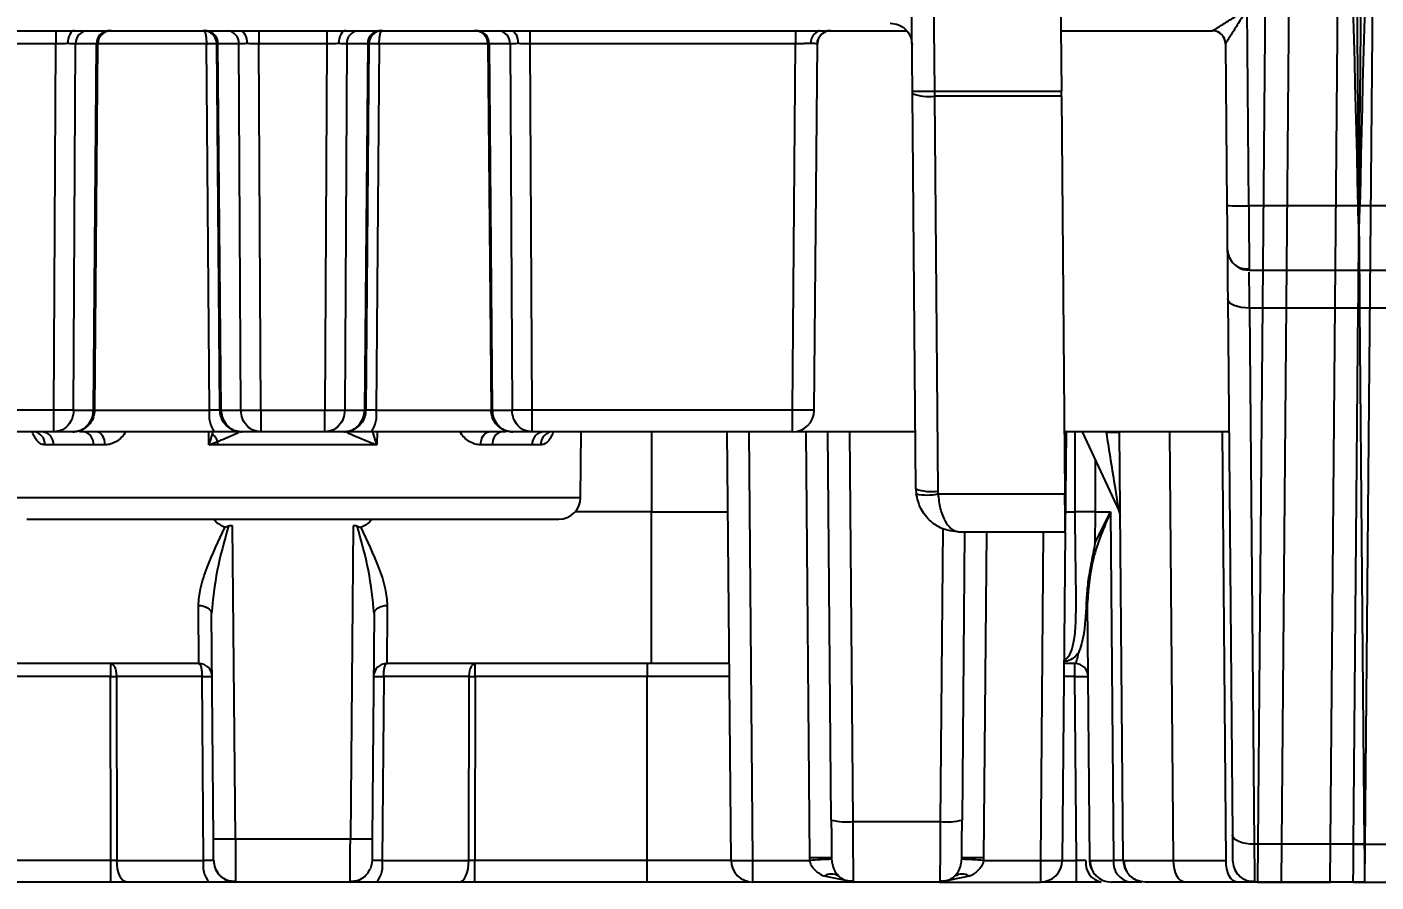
# Model space of a CAD drawing. Header units: inches. Extents: x 897.4 to 914.4, y -8.5 to 2.5.
# Drawn here: x 906.494 to 907.101, y -6.024 to -5.639 of the extents above; entities that cross this region are included whole.
import ezdxf

# ---------------------------------------------------------------- set-up
doc = ezdxf.new("R2010")
doc.units = ezdxf.units.IN
doc.header["$LTSCALE"] = 4
doc.header["$MEASUREMENT"] = 0
doc.layers.get('0').update_dxf_attribs({"linetype": 'CONTINUOUS'})
doc.layers.get('DEFPOINTS').update_dxf_attribs({"linetype": 'CONTINUOUS'})
doc.layers.add('DIMENSIONS', color=140, linetype='CONTINUOUS')
doc.styles.get("Standard").update_dxf_attribs({"font": 'romans.shx'})
doc.dimstyles.get("Standard").update_dxf_attribs({"dimtxt": 0.15, "dimasz": 0.18, "dimexe": 0.0625, "dimexo": 0.125, "dimgap": 0.0625, "dimtad": 0, "dimtih": 1, "dimtoh": 1, "dimzin": 0, "dimdsep": 46, "dimtxsty": 'Standard', "dimcen": 0.09, "dimadec": 0, "dimazin": 0, "dimtfac": 1, "dimtofl": 0, "dimtmove": 0, "dimatfit": 3, "dimfxl": 1, "dimtolj": 1, "dimtzin": 0, "dimarcsym": 0})

# ---------------------------------------------------------------- blocks, each defined once
blk = doc.blocks.new('*D4')
at = {"layer": 'DEFPOINTS', "color": 0}
for p in [(906.75507, -4.02375), (905.46883, -6.02375), (906.08786, -6.02375)]:
    blk.add_point(p, dxfattribs=at)
at = {"layer": 'DIMENSIONS', "color": 0, "lineweight": -2}
for p, q in [((906.63007, -4.02375), (905.40633, -4.02375)), ((905.46883, -4.20375), (905.46883, -4.70947)), ((905.46883, -5.84375), (905.46883, -5.33804)), ((905.96286, -6.02375), (905.40633, -6.02375))]:
    blk.add_line(p, q, dxfattribs=at)
at = {"layer": 'DIMENSIONS', "color": 0}
for points in [[(905.43883, -4.20375), (905.49883, -4.20375), (905.46883, -4.02375)], [(905.43883, -5.84375), (905.49883, -5.84375), (905.46883, -6.02375)]]:
    blk.add_solid(points, dxfattribs=at)
at = {"layer": 'DIMENSIONS', "color": 0, "char_height": 0.15, "attachment_point": 5}
for s, insert in [('\\A1;2.00', (905.46883, -4.88625)), ('\\A1;[50.8]', (905.46883, -5.20054))]:
    blk.add_mtext(s, dxfattribs=dict(at, insert=insert))

msp = doc.modelspace()

# ---------------------------------------------------------------- linework, layer by layer
for p, q in [((907.08078, -4.29457), (907.09331, -5.73021)), ((906.8923, -5.66753), (906.88375, -4.6872)), ((906.89359, -4.6872), (906.90214, -5.66753)), ((906.95077, -4.6872), (906.95932, -5.66753)), ((907.09331, -5.73021), (907.10128, -4.81731)), ((907.10054, -5.48897), (907.09587, -6.02375)), ((907.0478, -6.02375), (907.05217, -5.52409)), ((907.06259, -5.52409), (907.05823, -6.02375)), ((907.08032, -6.02375), (907.08468, -5.52409)), ((907.0437, -5.71915), (907.04293, -5.63062)), ((906.33714, -5.64029), (906.88954, -5.64029)), ((906.50664, -5.64029), (906.50664, -5.64614)), ((906.59799, -5.64029), (906.59799, -5.64614)), ((906.62869, -5.64029), (906.62869, -5.64614)), ((906.72004, -5.64029), (906.72004, -5.64614)), ((906.83967, -5.64029), (906.83967, -5.64614)), ((906.85198, -5.64144), (906.85325, -5.6407)), ((906.95909, -5.64029), (907.02732, -5.64029)), ((907.02732, -5.64029), (907.02732, -5.64029)), ((906.50664, -5.64614), (906.38701, -5.64614)), ((906.50573, -5.81124), (906.50664, -5.64614)), ((906.51465, -5.81124), (906.51556, -5.64614)), ((906.52501, -5.64614), (906.51556, -5.64614)), ((906.52357, -5.81124), (906.52501, -5.64614)), ((906.52412, -5.81124), (906.52556, -5.64614)), ((906.52542, -5.64614), (906.52501, -5.64614)), ((906.52556, -5.64614), (906.52542, -5.64614)), ((906.57445, -5.64614), (906.52547, -5.64614)), ((906.52556, -5.64614), (906.52567, -5.64507)), ((906.57585, -5.81124), (906.57445, -5.64614)), ((906.57921, -5.64614), (906.57907, -5.64614)), ((906.58051, -5.81124), (906.57907, -5.64614)), ((906.57962, -5.64614), (906.57921, -5.64614)), ((906.58907, -5.64614), (906.57962, -5.64614)), ((906.58106, -5.81124), (906.57962, -5.64614)), ((906.58999, -5.81124), (906.58907, -5.64614)), ((906.62869, -5.64614), (906.59799, -5.64614)), ((906.59891, -5.81124), (906.59799, -5.64614)), ((906.62869, -5.64614), (906.62777, -5.81124)), ((906.63761, -5.64614), (906.63669, -5.81124)), ((906.64706, -5.64614), (906.63761, -5.64614)), ((906.64706, -5.64614), (906.64562, -5.81124)), ((906.64761, -5.64614), (906.64617, -5.81124)), ((906.64747, -5.64614), (906.64706, -5.64614)), ((906.64761, -5.64614), (906.64747, -5.64614)), ((906.65223, -5.64614), (906.65083, -5.81124)), ((906.70161, -5.64614), (906.65223, -5.64614)), ((906.70101, -5.64507), (906.70112, -5.64614)), ((906.70126, -5.64614), (906.70112, -5.64614)), ((906.70112, -5.64614), (906.70256, -5.81124)), ((906.70167, -5.64614), (906.70126, -5.64614)), ((906.71112, -5.64614), (906.70167, -5.64614)), ((906.70167, -5.64614), (906.70311, -5.81124)), ((906.71112, -5.64614), (906.71203, -5.81124)), ((906.83967, -5.64614), (906.72004, -5.64614)), ((906.72004, -5.64614), (906.72095, -5.81124)), ((906.83823, -5.81124), (906.83967, -5.64614)), ((906.84807, -5.81124), (906.84951, -5.64614)), ((907.03323, -5.64614), (907.03312, -5.64507)), ((907.03323, -5.64614), (907.03322, -5.64614)), ((907.03322, -5.64614), (907.03386, -5.71906)), ((906.89231, -5.66865), (906.8923, -5.66753)), ((906.89386, -5.84665), (906.89231, -5.66865)), ((906.90214, -5.66753), (906.95932, -5.66753)), ((906.90214, -5.66753), (906.90215, -5.66976)), ((906.95934, -5.66976), (906.90215, -5.66976)), ((906.90215, -5.66976), (906.90371, -5.84776)), ((906.95934, -5.66976), (906.95932, -5.66753)), ((906.95934, -5.66976), (906.96091, -5.84888)), ((907.09288, -5.71915), (907.0437, -5.71915)), ((907.14292, -5.71915), (907.09374, -5.71915)), ((907.04387, -5.74816), (907.09347, -5.74816)), ((907.09315, -5.74816), (907.14275, -5.74816)), ((907.03423, -5.76114), (907.03634, -6.00263)), ((907.09361, -5.76521), (907.04407, -5.76521)), ((907.04407, -5.76521), (907.04618, -6.0067)), ((907.0909, -6.0067), (907.093, -5.76521)), ((907.14255, -5.76521), (907.093, -5.76521)), ((907.09361, -5.76521), (907.09572, -6.0067)), ((906.50573, -5.81124), (906.38845, -5.81124)), ((906.50573, -5.821), (906.50573, -5.81124)), ((906.51465, -5.81124), (906.52357, -5.81124)), ((906.52361, -5.81124), (906.57585, -5.81124)), ((906.58106, -5.81124), (906.58999, -5.81124)), ((906.59891, -5.81124), (906.62777, -5.81124)), ((906.59891, -5.81124), (906.59891, -5.821)), ((906.62777, -5.821), (906.62777, -5.81124)), ((906.63669, -5.81124), (906.64562, -5.81124)), ((906.65083, -5.81124), (906.70271, -5.81124)), ((906.70311, -5.81124), (906.71203, -5.81124)), ((906.83823, -5.81124), (906.72095, -5.81124)), ((906.72095, -5.81124), (906.72095, -5.821)), ((906.83823, -5.821), (906.83823, -5.81124)), ((906.50573, -5.821), (906.38845, -5.821)), ((906.51428, -5.821), (906.50573, -5.821)), ((906.51977, -5.821), (906.51735, -5.821)), ((906.5755, -5.82685), (906.57545, -5.821)), ((906.57733, -5.821), (906.5755, -5.82685)), ((906.59891, -5.821), (906.59035, -5.821)), ((906.62777, -5.821), (906.59891, -5.821)), ((906.63633, -5.821), (906.62777, -5.821)), ((906.65118, -5.82685), (906.64934, -5.821)), ((906.65123, -5.821), (906.65118, -5.82685)), ((906.70933, -5.821), (906.70691, -5.821)), ((906.72095, -5.821), (906.7124, -5.821)), ((906.83823, -5.821), (906.72095, -5.821)), ((906.74287, -5.85061), (906.74313, -5.821)), ((906.77476, -5.821), (906.77476, -5.85703)), ((906.81062, -6.014), (906.80894, -5.821)), ((906.82047, -6.014), (906.81878, -5.821)), ((906.89364, -5.821), (906.83976, -5.821)), ((906.84605, -6.01291), (906.84437, -5.821)), ((906.85574, -5.99585), (906.85422, -5.821)), ((906.86558, -5.99654), (906.86405, -5.821)), ((907.03475, -5.821), (906.96066, -5.821)), ((906.96144, -5.821), (906.96105, -5.86545)), ((906.96558, -5.85703), (906.96558, -5.821)), ((906.96867, -5.821), (906.98532, -5.8567)), ((906.98722, -6.014), (906.98554, -5.821)), ((907.00986, -6.014), (907.00818, -5.821)), ((907.03348, -6.014), (907.0318, -5.821)), ((906.50558, -5.82685), (906.50175, -5.82685)), ((906.52347, -5.82685), (906.50558, -5.82685)), ((906.52878, -5.82685), (906.52347, -5.82685)), ((906.65118, -5.82685), (906.5755, -5.82685)), ((906.7032, -5.82685), (906.6979, -5.82685)), ((906.7211, -5.82685), (906.7032, -5.82685)), ((906.72493, -5.82685), (906.7211, -5.82685)), ((906.97454, -5.83358), (906.97454, -5.85703)), ((906.89386, -5.84665), (906.89401, -5.84888)), ((906.90371, -5.84776), (906.90378, -5.84888)), ((906.48381, -5.85061), (906.74287, -5.85061)), ((906.90378, -5.84888), (906.96091, -5.84888)), ((906.77476, -5.85703), (906.74042, -5.85703)), ((906.77476, -5.92533), (906.77476, -5.85703)), ((906.77476, -5.85703), (906.80925, -5.85703)), ((906.96112, -5.85703), (906.96558, -5.85703)), ((906.97444, -5.87129), (906.98145, -5.85703)), ((906.97454, -5.85703), (906.97444, -5.87129)), ((906.97454, -5.85703), (906.98145, -5.85703)), ((906.98145, -5.85703), (906.98282, -6.014)), ((906.58439, -5.86342), (906.58278, -5.864)), ((906.58745, -6.00424), (906.58622, -5.86337)), ((906.64046, -5.86337), (906.63923, -6.00424)), ((906.64228, -5.86342), (906.6439, -5.864)), ((906.90595, -5.86454), (906.9048, -5.99654)), ((906.96106, -5.86616), (906.91355, -5.86616)), ((906.91577, -5.86616), (906.91464, -5.99585)), ((906.92561, -5.86616), (906.92433, -6.01291)), ((906.9512, -5.86616), (906.94991, -6.014)), ((906.96104, -5.86616), (906.95975, -6.014)), ((906.57761, -6.00424), (906.57673, -5.9028)), ((906.64995, -5.9028), (906.64907, -6.00424)), ((906.97207, -6.014), (906.97105, -5.8978)), ((906.57107, -5.92533), (906.45192, -5.92533)), ((906.53124, -5.92533), (906.53124, -5.93118)), ((906.77476, -5.92533), (906.65561, -5.92533)), ((906.69544, -5.93118), (906.69544, -5.92533)), ((906.77279, -5.92533), (906.77279, -5.93118)), ((906.96544, -5.92533), (906.96053, -5.92533)), ((906.96544, -5.93118), (906.96544, -5.92533)), ((906.53124, -5.93118), (906.45389, -5.93118)), ((906.53141, -6.014), (906.53124, -5.93118)), ((906.57245, -5.93118), (906.53392, -5.93118)), ((906.53392, -5.93118), (906.53409, -6.014)), ((906.57315, -6.014), (906.57245, -5.93118)), ((906.65423, -5.93118), (906.65353, -6.014)), ((906.69276, -5.93118), (906.65423, -5.93118)), ((906.69258, -6.014), (906.69276, -5.93118)), ((906.69544, -5.93118), (906.69527, -6.014)), ((906.77279, -5.93118), (906.69544, -5.93118)), ((906.77279, -6.014), (906.77279, -5.93118)), ((906.8099, -5.93118), (906.77279, -5.93118)), ((906.96544, -5.93118), (906.96048, -5.93118)), ((906.96616, -6.014), (906.96544, -5.93118)), ((906.86558, -5.99654), (906.9048, -5.99654)), ((906.58745, -6.00424), (906.63923, -6.00424)), ((907.09572, -6.0067), (907.04618, -6.0067)), ((907.0909, -6.0067), (907.14044, -6.0067)), ((906.53141, -6.014), (906.45389, -6.014)), ((906.53141, -6.02375), (906.53141, -6.014)), ((906.5341, -6.014), (906.57315, -6.014)), ((906.65353, -6.014), (906.69258, -6.014)), ((906.77279, -6.014), (906.69527, -6.014)), ((906.69527, -6.02375), (906.69527, -6.014)), ((906.77279, -6.02375), (906.77279, -6.014)), ((906.81062, -6.014), (906.77279, -6.014)), ((906.82047, -6.014), (906.84608, -6.014)), ((906.82047, -6.02375), (906.82047, -6.014)), ((906.84608, -6.014), (906.84605, -6.01291)), ((906.85589, -6.01291), (906.85591, -6.01351)), ((906.91447, -6.01351), (906.91449, -6.01291)), ((906.92433, -6.01291), (906.92429, -6.014)), ((906.92429, -6.014), (906.94991, -6.014)), ((906.94991, -6.014), (906.94991, -6.02375)), ((906.95975, -6.014), (906.96616, -6.014)), ((906.96616, -6.02375), (906.96616, -6.014)), ((906.97207, -6.014), (906.97275, -6.014)), ((906.98722, -6.014), (906.98282, -6.014)), ((906.98722, -6.014), (906.98799, -6.014)), ((907.00986, -6.014), (907.03348, -6.014)), ((906.53141, -6.02375), (906.45389, -6.02375)), ((906.57542, -6.02375), (906.53857, -6.02375)), ((906.63914, -6.02375), (906.58754, -6.02375)), ((906.63914, -6.02375), (906.63915, -6.02301)), ((906.68811, -6.02375), (906.65126, -6.02375)), ((906.77279, -6.02375), (906.69527, -6.02375)), ((906.86574, -6.02375), (906.82047, -6.02375)), ((906.86229, -6.02308), (906.85248, -6.02118)), ((906.90464, -6.02375), (906.86574, -6.02375)), ((906.9179, -6.02118), (906.90464, -6.02375)), ((906.90464, -6.02375), (906.94991, -6.02375)), ((906.96616, -6.02375), (906.94991, -6.02375)), ((906.99553, -6.02375), (906.99032, -6.02375)), ((907.0384, -6.02375), (907.01478, -6.02375)), ((907.04254, -6.02375), (907.0384, -6.02375)), ((907.09587, -6.02375), (907.04628, -6.02375)), ((907.0478, -6.02375), (907.05371, -6.02375)), ((907.05371, -6.02375), (907.05823, -6.02375)), ((907.05823, -6.02375), (907.08032, -6.02375)), ((907.08484, -6.02375), (907.08032, -6.02375)), ((907.09075, -6.02375), (907.08484, -6.02375)), ((907.09075, -6.02375), (907.14034, -6.02375))]:
    msp.add_line(p, q)
at = {"flags": 128}
for points in [[(906.5151, -5.64029), (906.51449, -5.6404), (906.5139, -5.64073), (906.51335, -5.64127), (906.51287, -5.642), (906.51248, -5.64288), (906.51218, -5.64389), (906.512, -5.64499), (906.51193, -5.64613)], [(906.58953, -5.64029), (906.59014, -5.6404), (906.59073, -5.64073), (906.59128, -5.64127), (906.59176, -5.642), (906.59215, -5.64288), (906.59245, -5.64389), (906.59263, -5.64499), (906.5927, -5.64613)], [(906.63715, -5.64029), (906.63654, -5.6404), (906.63594, -5.64073), (906.6354, -5.64127), (906.63492, -5.642), (906.63452, -5.64288), (906.63423, -5.64389), (906.63404, -5.64499), (906.63398, -5.64613)], [(906.71157, -5.64029), (906.71219, -5.6404), (906.71278, -5.64073), (906.71333, -5.64127), (906.71381, -5.642), (906.7142, -5.64288), (906.7145, -5.64389), (906.71468, -5.64499), (906.71475, -5.64613)], [(907.09315, -5.74816), (907.09316, -5.7476), (907.09317, -5.74595), (907.0932, -5.74327), (907.09323, -5.73966), (907.09327, -5.73525), (907.09331, -5.73021)], [(907.09331, -5.73021), (907.09335, -5.73525), (907.09339, -5.73966), (907.09342, -5.74327), (907.09345, -5.74595), (907.09346, -5.7476), (907.09347, -5.74816)], [(907.093, -5.76521), (907.09305, -5.7604), (907.09308, -5.75621), (907.09311, -5.75279), (907.09313, -5.75025), (907.09315, -5.74869), (907.09315, -5.74816)], [(907.09347, -5.74816), (907.09347, -5.74869), (907.09348, -5.75025), (907.09351, -5.75279), (907.09354, -5.75621), (907.09357, -5.7604), (907.09361, -5.76521)], [(907.04407, -5.76521), (907.04216, -5.76514), (907.04031, -5.76492), (907.03861, -5.76455), (907.03712, -5.76405), (907.0359, -5.76343), (907.03499, -5.76272), (907.03442, -5.76194), (907.03423, -5.76114)], [(906.51977, -5.821), (906.51871, -5.82081), (906.51779, -5.82033)], [(906.52878, -5.82685), (906.5287, -5.82571), (906.52848, -5.82461), (906.52812, -5.82359), (906.52764, -5.82271), (906.52706, -5.82198), (906.5264, -5.82144), (906.52568, -5.82111), (906.52493, -5.821)], [(906.6979, -5.82685), (906.69798, -5.82571), (906.6982, -5.82461), (906.69856, -5.82359), (906.69904, -5.82271), (906.69962, -5.82198), (906.70028, -5.82144), (906.701, -5.82111), (906.70175, -5.821)], [(906.70691, -5.821), (906.70797, -5.82081), (906.70889, -5.82033)], [(906.96106, -5.86616), (906.96105, -5.86584), (906.96105, -5.86489), (906.96103, -5.86333), (906.96101, -5.86122), (906.96099, -5.85863), (906.96097, -5.85564), (906.96094, -5.85236), (906.96091, -5.84888)], [(906.57082, -5.89919), (906.57197, -5.89925), (906.57307, -5.89945), (906.57409, -5.89978), (906.57498, -5.90023), (906.57572, -5.90078), (906.57627, -5.90141), (906.57661, -5.90209), (906.57673, -5.9028)], [(906.64995, -5.9028), (906.65007, -5.90209), (906.65041, -5.90141), (906.65096, -5.90078), (906.65169, -5.90023), (906.65259, -5.89978), (906.65361, -5.89945), (906.65471, -5.89925), (906.65586, -5.89919)], [(907.04618, -6.0067), (907.04426, -6.00664), (907.04242, -6.00641), (907.04072, -6.00604), (907.03923, -6.00554), (907.03801, -6.00492), (907.0371, -6.00421), (907.03653, -6.00344), (907.03634, -6.00263)], [(907.09075, -6.02375), (907.09075, -6.02323), (907.09077, -6.02167), (907.09079, -6.01913), (907.09082, -6.0157), (907.09085, -6.01151), (907.0909, -6.0067)], [(907.09572, -6.0067), (907.09576, -6.01151), (907.0958, -6.0157), (907.09583, -6.01913), (907.09585, -6.02167), (907.09587, -6.02323), (907.09587, -6.02375)], [(906.53857, -6.02375), (906.5377, -6.02356), (906.53686, -6.02301), (906.53609, -6.02211), (906.53542, -6.0209), (906.53486, -6.01942), (906.53445, -6.01774), (906.53419, -6.0159), (906.5341, -6.014)], [(906.64898, -6.014), (906.64878, -6.0159), (906.64823, -6.01767)], [(906.68811, -6.02375), (906.68898, -6.02356), (906.68981, -6.02301), (906.69058, -6.02211), (906.69126, -6.0209), (906.69182, -6.01942), (906.69223, -6.01774), (906.69249, -6.0159), (906.69258, -6.014)], [(906.97282, -6.0177), (906.97227, -6.0159), (906.97207, -6.014)], [(907.01478, -6.02375), (907.01383, -6.02356), (907.01291, -6.02301), (907.01206, -6.02211), (907.01132, -6.0209), (907.0107, -6.01942), (907.01025, -6.01774), (907.00996, -6.0159), (907.00986, -6.014)], [(907.0384, -6.02375), (907.03745, -6.02356), (907.03653, -6.02301), (907.03568, -6.02211), (907.03494, -6.0209), (907.03433, -6.01942), (907.03387, -6.01774), (907.03358, -6.0159), (907.03348, -6.014)], [(906.85911, -6.02118), (906.85981, -6.02176), (906.85992, -6.02184)], [(906.91027, -6.02198), (906.91057, -6.02176), (906.91127, -6.02118)], [(906.99706, -6.02375), (906.99516, -6.02356), (906.99341, -6.02305)], [(907.04628, -6.02375), (907.04437, -6.02356), (907.04358, -6.02337)]]:
    msp.add_lwpolyline(points, dxfattribs=at)
for centre, radius, start, end in [((906.5212, -5.64592), 0.00564, 92.91888, 182.20991), ((906.53065, -5.64592), 0.00564, 92.91912, 182.2128), ((906.53126, -5.64612), 0.00584, 90.68711, 180.17723), ((906.53147, -5.64619), 0.00591, 90, 179.5), ((906.57316, -5.64619), 0.00591, 0.5, 90), ((906.57337, -5.64612), 0.00584, 359.82395, 89.31463), ((906.57398, -5.64592), 0.00564, 357.79009, 87.08112), ((906.58343, -5.64592), 0.00564, 357.7932, 87.07801), ((906.64325, -5.64592), 0.00564, 92.92211, 182.2098), ((906.6527, -5.64592), 0.00564, 92.92199, 182.2068), ((906.6533, -5.64612), 0.00584, 90.68995, 180.17147), ((906.65351, -5.64619), 0.00591, 90, 179.5), ((906.69521, -5.64619), 0.00591, 0.5, 90), ((906.69542, -5.64612), 0.00584, 359.82564, 89.31294), ((906.69603, -5.64592), 0.00564, 357.79164, 87.07957), ((906.70548, -5.64592), 0.00564, 357.79014, 87.0795), ((906.85183, -5.64543), 0.00525, 101.28525, 187.51751), ((906.85541, -5.64619), 0.00591, 90, 179.5), ((907.02732, -5.64619), 0.00591, 0.5, 90), ((907.02732, -5.64619), 0.0059, 56.97846, 89.99672), ((907.02732, -5.64619), 0.0059, 10.91639, 56.97932), ((906.89722, -5.38551), 0.28206, 269.00032, 270.99968), ((906.89955, -5.64872), 0.0212, 250.0361, 277.05369), ((907.04001, -5.57808), 0.14111, 267.50153, 271.49869), ((907.04387, -5.73832), 0.00984, 180.5, 221.36328), ((907.04387, -5.73832), 0.00984, 238.59297, 270), ((906.52384, -5.78718), 0.02406, 269.34121, 270.65879), ((906.58894, -5.81355), 0.01329, 169.97369, 214.05284), ((906.58079, -5.7872), 0.02404, 269.34064, 270.65936), ((906.64589, -5.78718), 0.02406, 269.34121, 270.65879), ((906.63773, -5.81355), 0.0133, 325.95583, 10.01763), ((906.70283, -5.78718), 0.02406, 269.34122, 270.65878), ((906.83823, -5.81115), 0.00984, 270, 359.5), ((906.49623, -5.82651), 0.00553, 356.47076, 85.42006), ((906.50013, -5.82643), 0.00547, 355.64013, 84.27925), ((906.51829, -5.82612), 0.00524, 351.95935, 77.92482), ((906.57378, -5.8269), 0.00591, 0.5, 56.57157), ((906.70839, -5.82612), 0.00524, 102.07875, 188.03708), ((906.72655, -5.82643), 0.00547, 95.72088, 184.36142), ((906.73045, -5.82651), 0.00553, 94.57828, 183.52926), ((906.98259, -5.99021), 0.16892, 88.99846, 91.00154), ((906.9011, -5.82672), 0.0212, 250.03721, 277.05175), ((906.73303, -5.85052), 0.00984, 270, 359.5), ((906.8989, -5.82849), 0.02097, 256.52849, 283.47151), ((906.97006, -6.20745), 0.35045, 89.26719, 90.73281), ((906.97997, -5.8592), 0.00591, 0.5, 25), ((906.96788, -5.89785), 0.00317, 0.84617, 29.10891), ((906.57107, -5.93123), 0.00591, 0.5, 90), ((906.65561, -5.93123), 0.00591, 90, 179.5), ((906.96544, -5.93123), 0.00591, 0.5, 90), ((906.86286, -5.96465), 0.03201, 257.14495, 274.87727), ((906.90752, -5.96465), 0.032, 265.12221, 282.85568), ((906.58253, -5.72224), 0.28204, 269.00025, 270.99975), ((906.64415, -5.72223), 0.28205, 269.00028, 270.99972), ((906.58541, -6.01629), 0.01247, 169.41427, 216.75549), ((906.58754, -6.01391), 0.00984, 180.5, 221.61611), ((906.64126, -6.01629), 0.01247, 323.24451, 10.58573), ((906.82047, -6.01391), 0.00984, 180.5, 270), ((906.85097, -6.29494), 0.28206, 89.00032, 90.99968), ((906.86545, -6.30636), 0.29301, 91.86661, 93.7902), ((906.90493, -6.30629), 0.29294, 86.20958, 88.13361), ((906.91941, -6.29493), 0.28205, 89.0003, 90.9997), ((906.94991, -6.01391), 0.00984, 270, 359.5), ((906.97901, -6.01518), 0.00875, 172.47951, 258.71645), ((906.99166, -6.01496), 0.00889, 173.76732, 261.36346), ((906.99706, -6.01391), 0.00984, 180.5, 209.931), ((907.04628, -6.01391), 0.00984, 180.5, 221.36328), ((906.58754, -6.01391), 0.00984, 239.97778, 270), ((906.63914, -6.01391), 0.00984, 270, 299.23463), ((906.8558, -6.02612), 0.00595, 56.13624, 123.86376), ((906.86574, -6.01391), 0.00984, 239.52605, 270), ((906.90464, -6.01391), 0.00984, 270, 302.35344), ((906.91458, -6.02612), 0.00595, 56.13708, 123.86292), ((906.98191, -6.01391), 0.00984, 225.04334, 270)]:
    msp.add_arc(centre, radius, start, end)
for centre, major_axis, start_param, end_param in [((907.08401, -5.79235), (-0.00246, 0.28198), 4.974678, 6.282881), ((907.10261, -5.79235), (0.00246, 0.28198), 0.000305, 1.308507)]:
    msp.add_ellipse(centre, major_axis=major_axis, ratio=0.034903, start_param=start_param, end_param=end_param)
for points, knots in [([(907.02732, -5.64029), (907.0274, -5.64025), (907.02756, -5.64018), (907.02855, -5.6396), (907.03002, -5.63869), (907.03286, -5.63692), (907.03726, -5.63419), (907.04102, -5.63182), (907.04293, -5.63062)], [0, 0, 0, 0, 0.082518, 0.174948, 0.282278, 0.407726, 0.69957, 1, 1, 1, 1]), ([(907.04293, -5.63062), (907.04174, -5.63253), (907.0394, -5.63631), (907.03667, -5.6407), (907.0349, -5.64352), (907.03397, -5.64498), (907.03337, -5.64593), (907.03327, -5.64607), (907.03323, -5.64614)], [0, 0, 0, 0, 0.300432, 0.592273, 0.717712, 0.825034, 0.917465, 1, 1, 1, 1]), ([(906.57316, -5.64029), (906.57333, -5.64037), (906.57367, -5.64055), (906.57409, -5.6419), (906.57438, -5.64384), (906.57443, -5.64537), (906.57445, -5.64614)], [0, 0, 0, 0, 0.249999, 0.500007, 0.750003, 1, 1, 1, 1]), ([(906.65223, -5.64614), (906.65225, -5.64537), (906.65229, -5.64384), (906.65259, -5.6419), (906.65301, -5.64055), (906.65335, -5.64037), (906.65351, -5.64029)], [0, 0, 0, 0, 0.249998, 0.499994, 0.750002, 1, 1, 1, 1]), ([(906.88228, -5.63694), (906.88356, -5.63709), (906.88613, -5.63738), (906.88937, -5.63963), (906.89165, -5.64285), (906.89196, -5.64542), (906.89212, -5.6467)], [0, 0, 0, 0, 0.249999, 0.500002, 0.749999, 1, 1, 1, 1]), ([(906.51193, -5.64613), (906.5111, -5.64614), (906.50945, -5.64614), (906.50758, -5.64614), (906.50664, -5.64614)], [0, 0, 0, 0, 0.499979, 1, 1, 1, 1]), ([(906.51556, -5.64614), (906.51511, -5.64614), (906.51419, -5.64614), (906.51268, -5.64614), (906.51193, -5.64613)], [0, 0, 0, 0, 0.5, 1, 1, 1, 1]), ([(906.57445, -5.64614), (906.57472, -5.64614), (906.57551, -5.64613), (906.57656, -5.64612), (906.57755, -5.64612), (906.57832, -5.64612), (906.57894, -5.64613), (906.57902, -5.64614), (906.57907, -5.64614)], [0, 0, 0, 0, 0.105834, 0.307593, 0.444757, 0.605894, 0.790999, 1, 1, 1, 1]), ([(906.5927, -5.64613), (906.59195, -5.64614), (906.59044, -5.64614), (906.58953, -5.64614), (906.58907, -5.64614)], [0, 0, 0, 0, 0.5, 1, 1, 1, 1]), ([(906.59799, -5.64614), (906.59705, -5.64614), (906.59518, -5.64614), (906.59353, -5.64614), (906.5927, -5.64613)], [0, 0, 0, 0, 0.499995, 1, 1, 1, 1]), ([(906.63398, -5.64613), (906.63315, -5.64614), (906.6315, -5.64614), (906.62963, -5.64614), (906.62869, -5.64614)], [0, 0, 0, 0, 0.499979, 1, 1, 1, 1]), ([(906.63761, -5.64614), (906.63715, -5.64614), (906.63624, -5.64614), (906.63473, -5.64614), (906.63398, -5.64613)], [0, 0, 0, 0, 0.5, 1, 1, 1, 1]), ([(906.64761, -5.64614), (906.64765, -5.64614), (906.64774, -5.64613), (906.64835, -5.64612), (906.64912, -5.64612), (906.65012, -5.64612), (906.65117, -5.64613), (906.65196, -5.64614), (906.65223, -5.64614)], [0, 0, 0, 0, 0.209004, 0.394097, 0.555237, 0.692402, 0.894165, 1, 1, 1, 1]), ([(906.71475, -5.64613), (906.71399, -5.64614), (906.71249, -5.64614), (906.71157, -5.64614), (906.71112, -5.64614)], [0, 0, 0, 0, 0.5000104, 1, 1, 1, 1]), ([(906.72004, -5.64614), (906.7191, -5.64614), (906.71723, -5.64614), (906.71557, -5.64614), (906.71475, -5.64613)], [0, 0, 0, 0, 0.499995, 1, 1, 1, 1]), ([(906.84663, -5.64612), (906.84614, -5.64612), (906.84518, -5.64613), (906.84345, -5.64614), (906.8416, -5.64614), (906.84031, -5.64614), (906.83967, -5.64614)], [0, 0, 0, 0, 0.249987, 0.499982, 0.749997, 1, 1, 1, 1]), ([(906.84951, -5.64614), (906.84947, -5.64614), (906.8494, -5.64614), (906.84881, -5.64614), (906.84792, -5.64613), (906.84706, -5.64612), (906.84663, -5.64612)], [0, 0, 0, 0, 0.249995, 0.500005, 0.749998, 1, 1, 1, 1]), ([(906.84946, -5.64614), (906.84949, -5.64558), (906.84953, -5.64484), (906.84987, -5.64419), (906.84996, -5.64403)], [0, 0, 0, 0, 0.748273, 1, 1, 1, 1]), ([(907.03386, -5.71906), (907.03388, -5.72151), (907.03392, -5.7253), (907.03396, -5.7298), (907.03398, -5.73288), (907.034, -5.73535), (907.03402, -5.73775), (907.03403, -5.73815), (907.03403, -5.7384)], [0, 0, 0, 0, 0.239689, 0.371348, 0.50001, 0.631665, 0.760322, 1, 1, 1, 1]), ([(907.0437, -5.71915), (907.04372, -5.7215), (907.04374, -5.72608), (907.04378, -5.73235), (907.04381, -5.73762), (907.04384, -5.74295), (907.04386, -5.74728), (907.04387, -5.74788), (907.04387, -5.74816)], [0, 0, 0, 0, 0.154148, 0.300033, 0.437653, 0.566998, 0.799894, 1, 1, 1, 1]), ([(907.09331, -5.73021), (907.09316, -5.72715), (907.09298, -5.72352), (907.09289, -5.71974), (907.09288, -5.71915)], [0, 0, 0, 0, 0.845051, 1, 1, 1, 1]), ([(907.09331, -5.73021), (907.09346, -5.72715), (907.09364, -5.72352), (907.09373, -5.71974), (907.09374, -5.71915)], [0, 0, 0, 0, 0.845051, 1, 1, 1, 1]), ([(907.03403, -5.7384), (907.03403, -5.7387), (907.03404, -5.7393), (907.03408, -5.74414), (907.03414, -5.75136), (907.0342, -5.75788), (907.03423, -5.76114)], [0, 0, 0, 0, 0.244855, 0.499898, 0.750069, 1, 1, 1, 1]), ([(907.03475, -5.742), (907.0352, -5.74289), (907.03612, -5.74468), (907.03843, -5.74656), (907.0411, -5.74765), (907.04296, -5.74761), (907.04387, -5.74759)], [0, 0, 0, 0, 0.250228, 0.507072, 0.76001, 1, 1, 1, 1]), ([(907.04407, -5.76521), (907.04404, -5.76257), (907.04398, -5.75744), (907.04392, -5.7519), (907.0439, -5.75004), (907.04388, -5.74913)], [0, 0, 0, 0, 0.353103, 0.686443, 1, 1, 1, 1]), ([(906.51465, -5.81124), (906.51418, -5.81124), (906.51326, -5.81125), (906.51108, -5.81126), (906.50852, -5.81125), (906.50666, -5.81124), (906.50573, -5.81124)], [0, 0, 0, 0, 0.249983, 0.499989, 0.749999, 1, 1, 1, 1]), ([(906.51465, -5.81124), (906.5145, -5.81252), (906.51422, -5.81508), (906.51215, -5.81831), (906.50921, -5.82056), (906.50689, -5.82085), (906.50573, -5.821)], [0, 0, 0, 0, 0.25, 0.499994, 0.750008, 1, 1, 1, 1]), ([(906.52412, -5.81124), (906.52402, -5.81226), (906.5238, -5.81446), (906.52233, -5.81703), (906.52053, -5.81885), (906.51874, -5.82001), (906.51662, -5.82083), (906.51507, -5.82094), (906.51428, -5.821)], [0, 0, 0, 0, 0.198144, 0.430305, 0.559785, 0.697896, 0.844638, 1, 1, 1, 1]), ([(906.52148, -5.81736), (906.52211, -5.81636), (906.52329, -5.81449), (906.52348, -5.81227), (906.52357, -5.81124)], [0, 0, 0, 0, 0.539532, 1, 1, 1, 1]), ([(906.58051, -5.81124), (906.58044, -5.81125), (906.58031, -5.81126), (906.57928, -5.81127), (906.57777, -5.81126), (906.57649, -5.81125), (906.57585, -5.81124)], [0, 0, 0, 0, 0.249823, 0.499928, 0.750076, 1, 1, 1, 1]), ([(906.59035, -5.821), (906.58956, -5.82094), (906.58801, -5.82083), (906.58589, -5.82001), (906.5841, -5.81885), (906.5823, -5.81703), (906.58083, -5.81446), (906.58061, -5.81226), (906.58051, -5.81124)], [0, 0, 0, 0, 0.155379, 0.302101, 0.440211, 0.569703, 0.801862, 1, 1, 1, 1]), ([(906.58106, -5.81124), (906.58115, -5.81227), (906.58134, -5.81449), (906.58252, -5.81636), (906.58316, -5.81736)], [0, 0, 0, 0, 0.460477, 1, 1, 1, 1]), ([(906.58999, -5.81124), (906.59045, -5.81124), (906.59137, -5.81125), (906.59356, -5.81126), (906.59611, -5.81125), (906.59798, -5.81124), (906.59891, -5.81124)], [0, 0, 0, 0, 0.249989, 0.500001, 0.749993, 1, 1, 1, 1]), ([(906.59891, -5.821), (906.59774, -5.82085), (906.59542, -5.82056), (906.59248, -5.81831), (906.59041, -5.81508), (906.59013, -5.81252), (906.58999, -5.81124)], [0, 0, 0, 0, 0.2499942, 0.4999957, 0.7500011, 1, 1, 1, 1]), ([(906.62777, -5.81124), (906.6287, -5.81124), (906.63057, -5.81125), (906.63312, -5.81126), (906.6353, -5.81125), (906.63623, -5.81124), (906.63669, -5.81124)], [0, 0, 0, 0, 0.250002, 0.500014, 0.750001, 1, 1, 1, 1]), ([(906.63669, -5.81124), (906.63655, -5.81252), (906.63626, -5.81508), (906.6342, -5.81831), (906.63126, -5.82056), (906.62893, -5.82085), (906.62777, -5.821)], [0, 0, 0, 0, 0.25, 0.499994, 0.750008, 1, 1, 1, 1]), ([(906.64617, -5.81124), (906.64607, -5.81226), (906.64585, -5.81446), (906.64438, -5.81703), (906.64257, -5.81885), (906.64079, -5.82001), (906.63866, -5.82083), (906.63712, -5.82094), (906.63633, -5.821)], [0, 0, 0, 0, 0.198144, 0.430305, 0.559785, 0.697896, 0.844638, 1, 1, 1, 1]), ([(906.64352, -5.81736), (906.64416, -5.81636), (906.64534, -5.81449), (906.64553, -5.81227), (906.64562, -5.81124)], [0, 0, 0, 0, 0.539532, 1, 1, 1, 1]), ([(906.65083, -5.81124), (906.65019, -5.81125), (906.64891, -5.81126), (906.6474, -5.81127), (906.64637, -5.81126), (906.64623, -5.81125), (906.64617, -5.81124)], [0, 0, 0, 0, 0.24982, 0.499912, 0.750077, 1, 1, 1, 1]), ([(906.7124, -5.821), (906.71161, -5.82094), (906.71006, -5.82083), (906.70794, -5.82001), (906.70615, -5.81885), (906.70435, -5.81703), (906.70288, -5.81446), (906.70266, -5.81226), (906.70256, -5.81124)], [0, 0, 0, 0, 0.155361, 0.302103, 0.440214, 0.569694, 0.801858, 1, 1, 1, 1]), ([(906.70311, -5.81124), (906.7032, -5.81227), (906.70339, -5.81449), (906.70457, -5.81636), (906.7052, -5.81736)], [0, 0, 0, 0, 0.460472, 1, 1, 1, 1]), ([(906.72095, -5.81124), (906.72002, -5.81124), (906.71816, -5.81125), (906.7156, -5.81126), (906.71342, -5.81125), (906.7125, -5.81124), (906.71203, -5.81124)], [0, 0, 0, 0, 0.250004, 0.500016, 0.750014, 1, 1, 1, 1]), ([(906.72095, -5.821), (906.71979, -5.82085), (906.71747, -5.82056), (906.71453, -5.81831), (906.71246, -5.81508), (906.71218, -5.81252), (906.71203, -5.81124)], [0, 0, 0, 0, 0.250001, 0.500008, 0.750001, 1, 1, 1, 1]), ([(906.84807, -5.81124), (906.84792, -5.81125), (906.84762, -5.81127), (906.84535, -5.81128), (906.84209, -5.81127), (906.83952, -5.81125), (906.83823, -5.81124)], [0, 0, 0, 0, 0.250003, 0.500004, 0.750004, 1, 1, 1, 1]), ([(906.51428, -5.821), (906.51503, -5.82094), (906.51649, -5.82083), (906.51848, -5.82001), (906.52018, -5.81887), (906.52105, -5.81785), (906.52148, -5.81736)], [0, 0, 0, 0, 0.272716, 0.530292, 0.772705, 1, 1, 1, 1]), ([(906.58316, -5.81736), (906.58358, -5.81785), (906.58445, -5.81887), (906.58615, -5.82001), (906.58815, -5.82083), (906.5896, -5.82094), (906.59035, -5.821)], [0, 0, 0, 0, 0.2272889, 0.4697216, 0.7272907, 1, 1, 1, 1]), ([(906.63633, -5.821), (906.63708, -5.82094), (906.63853, -5.82083), (906.64053, -5.82001), (906.64223, -5.81887), (906.6431, -5.81785), (906.64352, -5.81736)], [0, 0, 0, 0, 0.272716, 0.530292, 0.772705, 1, 1, 1, 1]), ([(906.7052, -5.81736), (906.70563, -5.81785), (906.7065, -5.81887), (906.7082, -5.82001), (906.71019, -5.82083), (906.71165, -5.82094), (906.7124, -5.821)], [0, 0, 0, 0, 0.2272836, 0.4697226, 0.7272836, 1, 1, 1, 1]), ([(906.50175, -5.82685), (906.50118, -5.82677), (906.50002, -5.82662), (906.49847, -5.82538), (906.4971, -5.82356), (906.49642, -5.82185), (906.49608, -5.821)], [0, 0, 0, 0, 0.248004, 0.49985, 0.750442, 1, 1, 1, 1]), ([(906.57793, -5.821), (906.56764, -5.821), (906.54707, -5.821), (906.52887, -5.821), (906.51977, -5.821)], [0, 0, 0, 0, 0.500002, 1, 1, 1, 1]), ([(906.53818, -5.821), (906.53756, -5.82184), (906.53631, -5.82355), (906.53395, -5.82536), (906.53141, -5.82662), (906.52965, -5.82677), (906.52878, -5.82685)], [0, 0, 0, 0, 0.248354, 0.49885, 0.751717, 1, 1, 1, 1]), ([(906.5755, -5.82685), (906.57803, -5.82586), (906.58212, -5.82427), (906.58636, -5.82246), (906.58836, -5.82153), (906.5888, -5.82127), (906.58898, -5.82115)], [0, 0, 0, 0, 0.500348, 0.809386, 0.918019, 1, 1, 1, 1]), ([(906.59035, -5.821), (906.59019, -5.821), (906.58986, -5.821), (906.58707, -5.821), (906.58305, -5.821), (906.57963, -5.821), (906.57793, -5.821)], [0, 0, 0, 0, 0.24929, 0.500082, 0.749998, 1, 1, 1, 1]), ([(906.64875, -5.821), (906.64704, -5.821), (906.64362, -5.821), (906.63962, -5.821), (906.63685, -5.821), (906.6365, -5.821), (906.63633, -5.821)], [0, 0, 0, 0, 0.249283, 0.500084, 0.749997, 1, 1, 1, 1]), ([(906.63769, -5.82115), (906.63788, -5.82127), (906.63832, -5.82153), (906.64032, -5.82246), (906.64456, -5.82427), (906.64865, -5.82586), (906.65118, -5.82685)], [0, 0, 0, 0, 0.081981, 0.1906, 0.499649, 1, 1, 1, 1]), ([(906.70691, -5.821), (906.69781, -5.821), (906.67961, -5.821), (906.65904, -5.821), (906.64875, -5.821)], [0, 0, 0, 0, 0.500001, 1, 1, 1, 1]), ([(906.6979, -5.82685), (906.69703, -5.82677), (906.69528, -5.82662), (906.69273, -5.82538), (906.69037, -5.82356), (906.68912, -5.82185), (906.6885, -5.821)], [0, 0, 0, 0, 0.248007, 0.499846, 0.750454, 1, 1, 1, 1]), ([(906.7306, -5.821), (906.73026, -5.82184), (906.72958, -5.82355), (906.72821, -5.82536), (906.72666, -5.82662), (906.7255, -5.82677), (906.72493, -5.82685)], [0, 0, 0, 0, 0.248359, 0.498849, 0.751724, 1, 1, 1, 1]), ([(906.98532, -5.8567), (906.98531, -5.85667), (906.9853, -5.85659), (906.98516, -5.8558), (906.98465, -5.85264), (906.9828, -5.84097), (906.98099, -5.82973), (906.97964, -5.82131)], [0, 0, 0, 0, 0.024065, 0.051118, 0.120636, 0.341477, 1, 1, 1, 1]), ([(906.91355, -5.86616), (906.9108, -5.86583), (906.90609, -5.86527), (906.90005, -5.86126), (906.89563, -5.85591), (906.89453, -5.85114), (906.89401, -5.84888)], [0, 0, 0, 0, 0.3023483, 0.5168829, 0.7701482, 1, 1, 1, 1]), ([(906.90378, -5.84888), (906.90405, -5.85114), (906.90461, -5.85591), (906.90678, -5.86126), (906.90987, -5.86527), (906.91219, -5.86583), (906.91355, -5.86616)], [0, 0, 0, 0, 0.2298295, 0.4831193, 0.6976156, 1, 1, 1, 1]), ([(906.49365, -5.86037), (906.49405, -5.86037), (906.49485, -5.86037), (906.50164, -5.86037), (906.51254, -5.86037), (906.52813, -5.86037), (906.54396, -5.86037), (906.55804, -5.86037), (906.57231, -5.86037), (906.59077, -5.86037), (906.61333, -5.86037), (906.6359, -5.86037), (906.65825, -5.86037), (906.67954, -5.86037), (906.69854, -5.86037), (906.71151, -5.86037), (906.71975, -5.86037), (906.7262, -5.86037), (906.73184, -5.86037), (906.73263, -5.86037), (906.73303, -5.86037)], [0, 0, 0, 0, 0.059978, 0.119983, 0.184942, 0.249957, 0.314916, 0.347287, 0.380016, 0.43998, 0.499999, 0.559964, 0.619983, 0.684942, 0.749957, 0.814915, 0.847287, 0.880016, 0.939994, 1, 1, 1, 1]), ([(906.58278, -5.864), (906.58115, -5.86323), (906.57923, -5.86232), (906.57805, -5.86062), (906.57787, -5.86037)], [0, 0, 0, 0, 0.8480358, 1, 1, 1, 1]), ([(906.64881, -5.86037), (906.64863, -5.86062), (906.64745, -5.86232), (906.64553, -5.86323), (906.6439, -5.864)], [0, 0, 0, 0, 0.151988, 1, 1, 1, 1]), ([(906.96054, -5.9237), (906.96104, -5.92342), (906.96253, -5.92259), (906.96408, -5.91949), (906.96541, -5.91386), (906.96587, -5.90679), (906.96597, -5.89927), (906.96594, -5.89053), (906.96574, -5.87956), (906.9656, -5.86675), (906.96558, -5.86025), (906.96558, -5.85703)], [0, 0, 0, 0, 0.0751411, 0.2277386, 0.3743676, 0.5374255, 0.6138926, 0.687103, 0.849549, 0.9254751, 1, 1, 1, 1]), ([(906.98145, -5.85703), (906.97849, -5.86404), (906.97259, -5.87802), (906.97156, -5.89122), (906.97105, -5.8978)], [0, 0, 0, 0, 0.501475, 1, 1, 1, 1]), ([(906.57082, -5.89919), (906.57103, -5.89669), (906.5715, -5.89121), (906.57553, -5.87942), (906.57993, -5.87006), (906.58278, -5.864)], [0, 0, 0, 0, 0.227639, 0.50077, 1, 1, 1, 1]), ([(906.58439, -5.86342), (906.58249, -5.87012), (906.57869, -5.88351), (906.57738, -5.89638), (906.57673, -5.9028)], [0, 0, 0, 0, 0.500402, 1, 1, 1, 1]), ([(906.58622, -5.86337), (906.58588, -5.86331), (906.58526, -5.86321), (906.58466, -5.86336), (906.58439, -5.86342)], [0, 0, 0, 0, 0.5505556, 1, 1, 1, 1]), ([(906.64228, -5.86342), (906.64201, -5.86336), (906.64141, -5.86321), (906.6408, -5.86331), (906.64046, -5.86337)], [0, 0, 0, 0, 0.449515, 1, 1, 1, 1]), ([(906.64995, -5.9028), (906.6493, -5.89638), (906.64799, -5.88351), (906.64419, -5.87012), (906.64228, -5.86342)], [0, 0, 0, 0, 0.499597, 1, 1, 1, 1]), ([(906.6439, -5.864), (906.64675, -5.87006), (906.65115, -5.87942), (906.65518, -5.89121), (906.65565, -5.89669), (906.65586, -5.89919)], [0, 0, 0, 0, 0.499231, 0.772347, 1, 1, 1, 1]), ([(906.97443, -5.8713), (906.97389, -5.87407), (906.9727, -5.88017), (906.97113, -5.88873), (906.97081, -5.89385), (906.97065, -5.8963)], [0, 0, 0, 0, 0.302003, 0.665547, 1, 1, 1, 1]), ([(906.97065, -5.8963), (906.97037, -5.90167), (906.96979, -5.91304), (906.96799, -5.91795), (906.96704, -5.92054)], [0, 0, 0, 0, 0.472604, 1, 1, 1, 1]), ([(906.57107, -5.92533), (906.57106, -5.92503), (906.57106, -5.92441), (906.57101, -5.91932), (906.57093, -5.9112), (906.57086, -5.90324), (906.57082, -5.89919)], [0, 0, 0, 0, 0.236237, 0.481653, 0.736243, 1, 1, 1, 1]), ([(906.65586, -5.89919), (906.65582, -5.90324), (906.65575, -5.9112), (906.65567, -5.91932), (906.65562, -5.92441), (906.65561, -5.92503), (906.65561, -5.92533)], [0, 0, 0, 0, 0.263757, 0.518347, 0.763763, 1, 1, 1, 1]), ([(906.96704, -5.92054), (906.96557, -5.92212), (906.96378, -5.92405), (906.96103, -5.92438), (906.96054, -5.92444)], [0, 0, 0, 0, 0.821732, 1, 1, 1, 1]), ([(906.96544, -5.92533), (906.96575, -5.92506), (906.96627, -5.92462), (906.96681, -5.92174), (906.96704, -5.92054)], [0, 0, 0, 0, 0.58279, 1, 1, 1, 1]), ([(906.53124, -5.92533), (906.53159, -5.92541), (906.53229, -5.92559), (906.53317, -5.92694), (906.53379, -5.92887), (906.53387, -5.93041), (906.53392, -5.93118)], [0, 0, 0, 0, 0.249984, 0.499987, 0.749994, 1, 1, 1, 1]), ([(906.57107, -5.92533), (906.57125, -5.92541), (906.57161, -5.92559), (906.57206, -5.92694), (906.57238, -5.92887), (906.57242, -5.93041), (906.57245, -5.93118)], [0, 0, 0, 0, 0.2499995, 0.5000047, 0.7499991, 1, 1, 1, 1]), ([(906.65423, -5.93118), (906.65425, -5.93041), (906.6543, -5.92887), (906.65462, -5.92694), (906.65507, -5.92559), (906.65543, -5.92541), (906.65561, -5.92533)], [0, 0, 0, 0, 0.2500009, 0.4999953, 0.7500005, 1, 1, 1, 1]), ([(906.69276, -5.93118), (906.6928, -5.93041), (906.69289, -5.92887), (906.69351, -5.92694), (906.69439, -5.92559), (906.69509, -5.92541), (906.69544, -5.92533)], [0, 0, 0, 0, 0.250004, 0.500014, 0.750017, 1, 1, 1, 1]), ([(906.80985, -5.92533), (906.80831, -5.92533), (906.79692, -5.92533), (906.78503, -5.92533), (906.77476, -5.92533)], [0, 0, 0, 0, 0.1353844, 1, 1, 1, 1]), ([(906.53124, -5.93118), (906.53127, -5.93117), (906.53139, -5.93115), (906.53162, -5.93119), (906.53205, -5.93117), (906.53285, -5.93119), (906.53349, -5.93118), (906.53392, -5.93118)], [0, 0, 0, 0, 0.0386856, 0.1249054, 0.2499089, 0.5008185, 1, 1, 1, 1]), ([(906.57245, -5.93118), (906.57272, -5.93118), (906.57351, -5.93117), (906.57491, -5.93116), (906.57611, -5.93116), (906.57685, -5.93117), (906.57693, -5.93118), (906.57697, -5.93118)], [0, 0, 0, 0, 0.108678, 0.311612, 0.608009, 0.792265, 1, 1, 1, 1]), ([(906.64971, -5.93118), (906.64975, -5.93118), (906.64983, -5.93117), (906.65056, -5.93116), (906.65177, -5.93116), (906.65317, -5.93117), (906.65396, -5.93118), (906.65423, -5.93118)], [0, 0, 0, 0, 0.207735, 0.391991, 0.688388, 0.891322, 1, 1, 1, 1]), ([(906.69276, -5.93118), (906.69319, -5.93119), (906.69401, -5.93121), (906.69495, -5.9311), (906.6954, -5.93117), (906.69544, -5.93118)], [0, 0, 0, 0, 0.499627, 0.96128, 1, 1, 1, 1]), ([(906.96544, -5.93118), (906.96621, -5.93117), (906.96776, -5.93116), (906.96971, -5.93116), (906.97108, -5.93116), (906.97125, -5.93117), (906.97134, -5.93118)], [0, 0, 0, 0, 0.250006, 0.5, 0.749994, 1, 1, 1, 1]), ([(906.85574, -5.99585), (906.85576, -5.99775), (906.85579, -6.00153), (906.85583, -6.0065), (906.85587, -6.01062), (906.85588, -6.01215), (906.85589, -6.01291)], [0, 0, 0, 0, 0.250791, 0.500074, 0.750804, 1, 1, 1, 1]), ([(906.86574, -6.02375), (906.86574, -6.02348), (906.86574, -6.0229), (906.8657, -6.01785), (906.86566, -6.01059), (906.86562, -6.00304), (906.8656, -5.99874), (906.86558, -5.99654)], [0, 0, 0, 0, 0.205286, 0.440165, 0.704519, 0.848533, 1, 1, 1, 1]), ([(906.9048, -5.99654), (906.90478, -5.99874), (906.90476, -6.00304), (906.90472, -6.01059), (906.90468, -6.01785), (906.90464, -6.0229), (906.90464, -6.02348), (906.90464, -6.02375)], [0, 0, 0, 0, 0.151467, 0.295481, 0.559835, 0.794714, 1, 1, 1, 1]), ([(906.91449, -6.01291), (906.9145, -6.01215), (906.91451, -6.01062), (906.91454, -6.00648), (906.91459, -6.00151), (906.91462, -5.99774), (906.91464, -5.99585)], [0, 0, 0, 0, 0.250778, 0.500061, 0.75079, 1, 1, 1, 1]), ([(906.5777, -6.014), (906.57769, -6.01386), (906.57769, -6.0136), (906.57768, -6.01166), (906.57766, -6.00965), (906.57764, -6.00737), (906.57762, -6.00547), (906.57761, -6.00424)], [0, 0, 0, 0, 0.249015, 0.499642, 0.628447, 0.760267, 1, 1, 1, 1]), ([(906.58745, -6.00424), (906.58746, -6.0068), (906.58747, -6.01193), (906.5875, -6.01837), (906.58752, -6.02287), (906.58753, -6.02346), (906.58754, -6.02375)], [0, 0, 0, 0, 0.249999, 0.499996, 0.750001, 1, 1, 1, 1]), ([(906.63915, -6.02301), (906.63915, -6.02284), (906.63917, -6.0223), (906.63918, -6.01831), (906.6392, -6.01194), (906.63922, -6.00681), (906.63923, -6.00424)], [0, 0, 0, 0, 0.143403, 0.42894, 0.714469, 1, 1, 1, 1]), ([(906.64907, -6.00424), (906.64906, -6.00552), (906.64903, -6.00809), (906.64901, -6.0108), (906.649, -6.01245), (906.64899, -6.01366), (906.64898, -6.01386), (906.64898, -6.014)], [0, 0, 0, 0, 0.249022, 0.49965, 0.628467, 0.760279, 1, 1, 1, 1]), ([(907.03634, -6.00263), (907.03635, -6.00427), (907.03638, -6.00753), (907.03641, -6.0111), (907.03643, -6.01356), (907.03643, -6.01385), (907.03644, -6.014)], [0, 0, 0, 0, 0.250786, 0.500064, 0.750794, 1, 1, 1, 1]), ([(907.04618, -6.0067), (907.04619, -6.00914), (907.0462, -6.01401), (907.04623, -6.01942), (907.04625, -6.02306), (907.04627, -6.02352), (907.04628, -6.02375)], [0, 0, 0, 0, 0.249998, 0.500003, 0.749996, 1, 1, 1, 1]), ([(906.5341, -6.014), (906.53367, -6.014), (906.53281, -6.014), (906.53188, -6.014), (906.53141, -6.014)], [0, 0, 0, 0, 0.501378, 1, 1, 1, 1]), ([(906.5777, -6.014), (906.57763, -6.014), (906.5775, -6.01402), (906.5765, -6.01402), (906.57503, -6.01402), (906.57378, -6.014), (906.57315, -6.014)], [0, 0, 0, 0, 0.2499936, 0.500103, 0.7501365, 1, 1, 1, 1]), ([(906.57841, -6.01759), (906.57887, -6.01848), (906.57979, -6.02028), (906.58209, -6.02219), (906.58475, -6.02333), (906.58663, -6.02336), (906.58754, -6.02337)], [0, 0, 0, 0, 0.2519354, 0.5098547, 0.7624377, 1, 1, 1, 1]), ([(906.63914, -6.02337), (906.64005, -6.02336), (906.64192, -6.02333), (906.64459, -6.02219), (906.64689, -6.02028), (906.64781, -6.01848), (906.64827, -6.01759)], [0, 0, 0, 0, 0.237584, 0.490165, 0.748066, 1, 1, 1, 1]), ([(906.65353, -6.014), (906.6529, -6.014), (906.65165, -6.01402), (906.65018, -6.01402), (906.64918, -6.01402), (906.64905, -6.014), (906.64898, -6.014)], [0, 0, 0, 0, 0.2499954, 0.5001065, 0.7501292, 1, 1, 1, 1]), ([(906.69527, -6.014), (906.6948, -6.014), (906.69387, -6.014), (906.69301, -6.014), (906.69258, -6.014)], [0, 0, 0, 0, 0.501342, 1, 1, 1, 1]), ([(906.81062, -6.014), (906.81077, -6.01401), (906.81107, -6.01403), (906.81334, -6.01403), (906.8166, -6.01403), (906.81918, -6.01401), (906.82047, -6.014)], [0, 0, 0, 0, 0.250007, 0.500004, 0.750006, 1, 1, 1, 1]), ([(906.85248, -6.02118), (906.85106, -6.02041), (906.84887, -6.01921), (906.84701, -6.01679), (906.84629, -6.01518), (906.84615, -6.01438), (906.84608, -6.014)], [0, 0, 0, 0, 0.498484, 0.770652, 0.889238, 1, 1, 1, 1]), ([(906.85591, -6.01351), (906.856, -6.01432), (906.85618, -6.01596), (906.85713, -6.01882), (906.85832, -6.02023), (906.85911, -6.02118)], [0, 0, 0, 0, 0.240756, 0.49064, 1, 1, 1, 1]), ([(906.91127, -6.02118), (906.91206, -6.02023), (906.91325, -6.01882), (906.9142, -6.01596), (906.91438, -6.01432), (906.91447, -6.01351)], [0, 0, 0, 0, 0.509364, 0.759247, 1, 1, 1, 1]), ([(906.92429, -6.014), (906.92423, -6.01438), (906.92409, -6.01518), (906.92337, -6.01678), (906.92151, -6.01921), (906.91932, -6.02041), (906.9179, -6.02118)], [0, 0, 0, 0, 0.110672, 0.229174, 0.501137, 1, 1, 1, 1]), ([(906.94991, -6.014), (906.9512, -6.01401), (906.95378, -6.01403), (906.95703, -6.01403), (906.95931, -6.01403), (906.95961, -6.01401), (906.95975, -6.014)], [0, 0, 0, 0, 0.2499923, 0.500001, 0.7499965, 1, 1, 1, 1]), ([(906.97034, -6.01403), (906.97005, -6.01403), (906.96947, -6.01402), (906.96843, -6.01401), (906.96732, -6.014), (906.96655, -6.014), (906.96616, -6.014)], [0, 0, 0, 0, 0.2499883, 0.4999976, 0.7500194, 1, 1, 1, 1]), ([(906.97224, -6.014), (906.97233, -6.01522), (906.97247, -6.01708), (906.97365, -6.0194), (906.97453, -6.0204), (906.97498, -6.0209)], [0, 0, 0, 0, 0.48493, 0.740865, 1, 1, 1, 1]), ([(906.97275, -6.014), (906.97316, -6.01401), (906.97413, -6.01403), (906.97966, -6.01401), (906.98282, -6.014)], [0, 0, 0, 0, 0.430067, 1, 1, 1, 1]), ([(906.98761, -6.014), (906.98763, -6.01491), (906.98767, -6.01677), (906.98884, -6.01943), (906.99077, -6.02172), (906.99257, -6.02262), (906.99346, -6.02307)], [0, 0, 0, 0, 0.239197, 0.491596, 0.748595, 1, 1, 1, 1]), ([(906.98799, -6.014), (906.98817, -6.014), (906.98873, -6.01401), (906.99296, -6.01401), (907.00002, -6.01401), (907.00658, -6.014), (907.00986, -6.014)], [0, 0, 0, 0, 0.143484, 0.428989, 0.714495, 1, 1, 1, 1]), ([(907.03715, -6.01759), (907.03761, -6.01848), (907.03852, -6.02028), (907.04083, -6.0222), (907.04349, -6.02338), (907.04537, -6.02343), (907.04628, -6.02345)], [0, 0, 0, 0, 0.252367, 0.510265, 0.762588, 1, 1, 1, 1]), ([(906.53857, -6.02375), (906.53743, -6.02375), (906.53514, -6.02375), (906.53266, -6.02375), (906.53141, -6.02375)], [0, 0, 0, 0, 0.500025, 1, 1, 1, 1]), ([(906.58754, -6.02375), (906.58738, -6.02375), (906.58706, -6.02375), (906.58434, -6.02375), (906.58047, -6.02375), (906.5771, -6.02375), (906.57542, -6.02375)], [0, 0, 0, 0, 0.249255, 0.500022, 0.749261, 1, 1, 1, 1]), ([(906.65126, -6.02375), (906.64959, -6.02375), (906.64623, -6.02375), (906.64235, -6.02375), (906.63961, -6.02375), (906.6393, -6.02375), (906.63914, -6.02375)], [0, 0, 0, 0, 0.249254, 0.50002, 0.749262, 1, 1, 1, 1]), ([(906.69527, -6.02375), (906.69402, -6.02375), (906.69153, -6.02375), (906.68925, -6.02375), (906.68811, -6.02375)], [0, 0, 0, 0, 0.499994, 1, 1, 1, 1]), ([(906.81893, -6.02375), (906.8115, -6.02375), (906.79644, -6.02375), (906.78074, -6.02375), (906.77279, -6.02375)], [0, 0, 0, 0, 0.493449, 1, 1, 1, 1]), ([(906.85828, -6.02024), (906.85894, -6.02089), (906.86031, -6.02222), (906.86298, -6.02325), (906.86484, -6.02323), (906.86574, -6.02323)], [0, 0, 0, 0, 0.328144, 0.673101, 1, 1, 1, 1]), ([(906.90464, -6.02323), (906.90554, -6.02323), (906.9074, -6.02325), (906.91006, -6.02222), (906.91143, -6.02089), (906.9121, -6.02024)], [0, 0, 0, 0, 0.326899, 0.671856, 1, 1, 1, 1]), ([(906.97729, -6.02375), (906.97567, -6.02375), (906.97242, -6.02375), (906.96825, -6.02375), (906.96616, -6.02375)], [0, 0, 0, 0, 0.499995, 1, 1, 1, 1]), ([(906.99032, -6.02375), (906.9879, -6.02375), (906.98306, -6.02375), (906.98229, -6.02375), (906.98191, -6.02375)], [0, 0, 0, 0, 0.5000025, 1, 1, 1, 1]), ([(907.01478, -6.02375), (907.01222, -6.02375), (907.00708, -6.02375), (907.00153, -6.02375), (906.99772, -6.02375), (906.99728, -6.02375), (906.99706, -6.02375)], [0, 0, 0, 0, 0.249219, 0.499944, 0.749228, 1, 1, 1, 1]), ([(907.04628, -6.02375), (907.04618, -6.02375), (907.04598, -6.02375), (907.0443, -6.02375), (907.04184, -6.02375), (907.03955, -6.02375), (907.0384, -6.02375)], [0, 0, 0, 0, 0.249223, 0.499943, 0.749234, 1, 1, 1, 1])]:
    msp.add_open_spline(points, degree=3, knots=knots)

# ---------------------------------------------------------------- dimensions: what is measured, and where the dimension line sits
at = {"layer": 'DIMENSIONS'}
dim = msp.add_linear_dim(base=(905.46883, -6.02375), p1=(906.75507, -4.02375), p2=(906.08786, -6.02375), angle=90, dimstyle='Standard', override={"dimpost": '\\X'}, dxfattribs=at)
dim.commit()
dim.dimension.update_dxf_attribs({"geometry": '*D4', "text_midpoint": (905.46883, -5.02375)})

doc.saveas('drawing.dxf')
